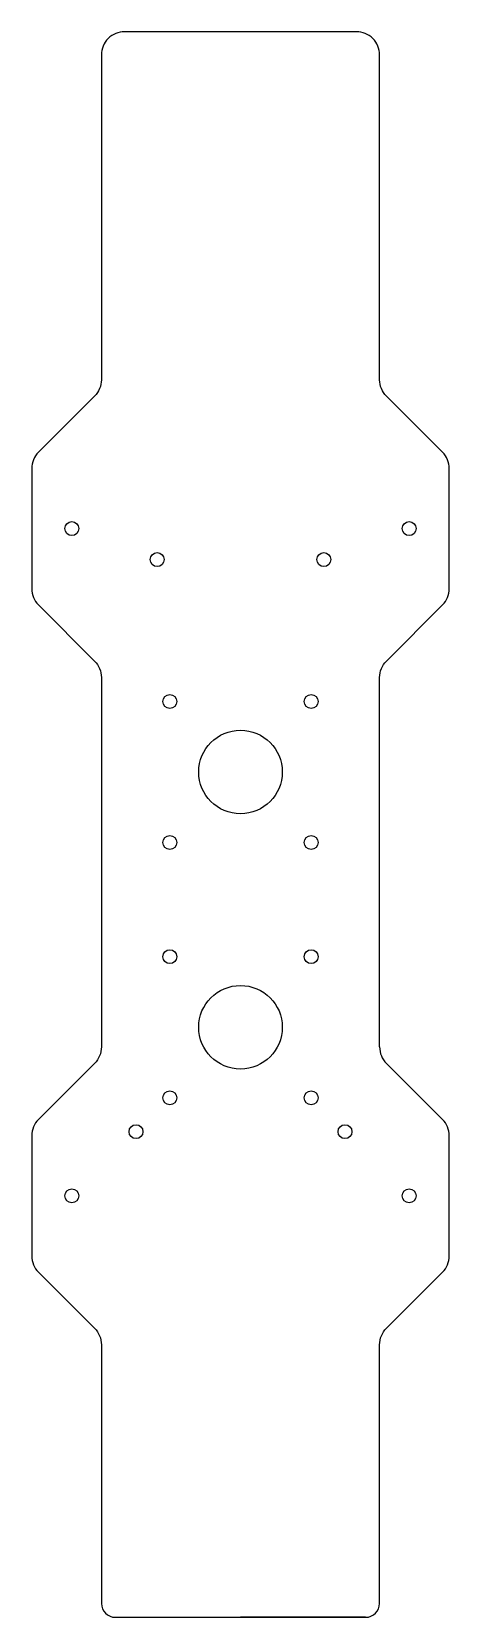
# Model space of a CAD drawing. Header units: inches. Extents: x -45 to 45, y -127 to 214.
import ezdxf

# ---------------------------------------------------------------- set-up
doc = ezdxf.new("R2010")
doc.units = ezdxf.units.IN
doc.header["$MEASUREMENT"] = 0
doc.layers.add('z combined', color=6, linetype='Continuous')

msp = doc.modelspace()

# ---------------------------------------------------------------- linework, layer by layer
at = {"layer": 'z combined'}
for p in [(-26.95, -127.13), (26.95, -127.13)]:
    msp.add_line(p, (0, -127.13), dxfattribs=at)
msp.add_lwpolyline([(29.95, -4.25), (29.95, 75.37, -0.198912), (31.42, 78.91), (43.49, 90.98, 0.198912), (44.95, 94.51), (44.95, 120.37, 0.198912), (43.49, 123.91), (31.42, 135.98, -0.198912), (29.95, 139.51), (29.95, 209.5, 0.414214), (24.95, 214.5), (-24.95, 214.5, 0.414214), (-29.95, 209.5), (-29.95, 139.51, -0.198912), (-31.42, 135.98), (-43.49, 123.91, 0.198912), (-44.95, 120.37), (-44.95, 94.51, 0.198912), (-43.49, 90.98), (-31.42, 78.91, -0.198912), (-29.95, 75.37), (-29.95, -4.25, -0.198912), (-31.42, -7.79), (-43.49, -19.86, 0.198912), (-44.95, -23.4), (-44.95, -49.25, 0.198912), (-43.49, -52.79), (-31.42, -64.86, -0.198912), (-29.95, -68.4), (-29.95, -124.13, 0.414214), (-26.95, -127.13), (0, -127.13), (26.95, -127.13, 0.414214), (29.95, -124.13), (29.95, -68.4, -0.198912), (31.42, -64.86), (43.49, -52.79, 0.198912), (44.95, -49.25), (44.95, -23.4, 0.198912), (43.49, -19.86), (31.42, -7.79)], format="xyb", dxfattribs=at)
for centre, radius in [((-36.32, 107.44), 1.5), ((36.32, 107.44), 1.5), ((-17.95, 100.76), 1.5), ((17.95, 100.76), 1.5), ((-15.2, 70.2), 1.5), ((15.2, 70.2), 1.5), ((0, 55), 9), ((-15.2, 39.8), 1.5), ((15.2, 39.8), 1.5), ((-15.2, 15.2), 1.5), ((15.2, 15.2), 1.5), ((0, 0), 9), ((-15.2, -15.2), 1.5), ((15.2, -15.2), 1.5), ((-22.5, -22.5), 1.5), ((22.5, -22.5), 1.5), ((-36.32, -36.32), 1.5), ((36.32, -36.32), 1.5), ((36.32, -36.32), 1.5)]:
    msp.add_circle(centre, radius, dxfattribs=at)
msp.add_arc((34.95, -4.25), 5, 180, 225, dxfattribs=at)

doc.saveas('drawing.dxf')
